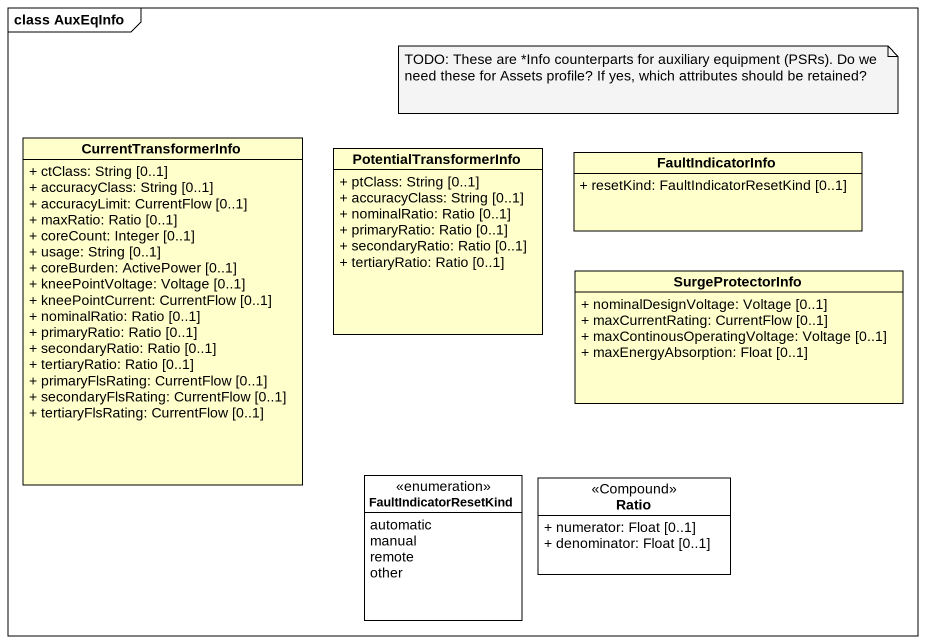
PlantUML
@startuml
mainframe class AuxEqInfo
hide circle
hide empty members
skinparam classAttributeIconSize 0
class CurrentTransformerInfo {
  + ctClass: String [0..1]
  + accuracyClass: String [0..1]
  + accuracyLimit: CurrentFlow [0..1]
  + maxRatio: Ratio [0..1]
  + coreCount: Integer [0..1]
  + usage: String [0..1]
  + coreBurden: ActivePower [0..1]
  + kneePointVoltage: Voltage [0..1]
  + kneePointCurrent: CurrentFlow [0..1]
  + nominalRatio: Ratio [0..1]
  + primaryRatio: Ratio [0..1]
  + secondaryRatio: Ratio [0..1]
  + tertiaryRatio: Ratio [0..1]
  + primaryFlsRating: CurrentFlow [0..1]
  + secondaryFlsRating: CurrentFlow [0..1]
  + tertiaryFlsRating: CurrentFlow [0..1]
}
class PotentialTransformerInfo {
  + ptClass: String [0..1]
  + accuracyClass: String [0..1]
  + nominalRatio: Ratio [0..1]
  + primaryRatio: Ratio [0..1]
  + secondaryRatio: Ratio [0..1]
  + tertiaryRatio: Ratio [0..1]
}
class FaultIndicatorInfo {
  + resetKind: FaultIndicatorResetKind [0..1]
}
class SurgeProtectorInfo {
  + nominalDesignVoltage: Voltage [0..1]
  + maxCurrentRating: CurrentFlow [0..1]
  + maxContinousOperatingVoltage: Voltage [0..1]
  + maxEnergyAbsorption: Float [0..1]
}
enum FaultIndicatorResetKind #FFFFFF {
  automatic
  manual
  remote
  other
}
class Ratio <<Compound>> #FFFFFF {
  + numerator: Float [0..1]
  + denominator: Float [0..1]
}
note as N1
  TODO: These are *Info counterparts for auxiliary equipment (PSRs). Do we need these for Assets profile? If yes, which attributes should be retained?
end note
@enduml
